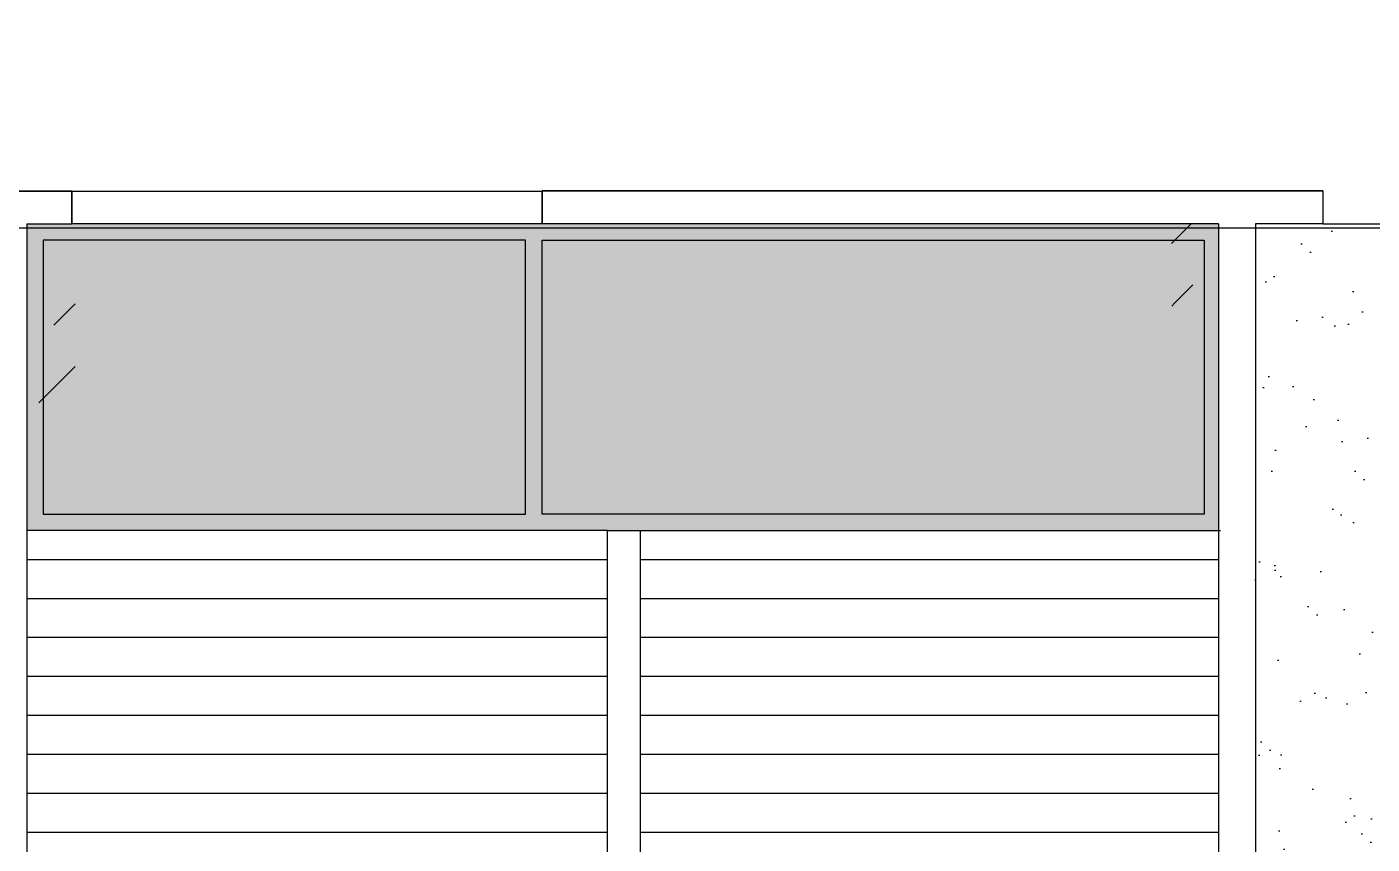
# Model space of a CAD drawing. Header units: millimetres. Extents: x -12551121 to 353735, y 112272 to 285506.
# Drawn here: x 92392 to 100618, y 131934 to 136930 of the extents above; entities that cross this region are included whole.
import ezdxf

# ---------------------------------------------------------------- set-up
doc = ezdxf.new("R2010")
doc.units = ezdxf.units.MM
doc.header["$MEASUREMENT"] = 0
for name, color, linetype in [('+AT9-HATCH', 8, 'Continuous'), ('+AT9_Hardscape', 1, 'Continuous'), ('SHEARWALL L9-L28', 4, 'Continuous')]:
    doc.layers.add(name, color=color, linetype=linetype)
doc.layers.add('WALL-FILL-1', color=9, linetype='Continuous', lineweight=9)
doc.layers.add('WALL-FILL-2', color=7, linetype='Continuous', lineweight=9)
pattern_1 = [(0, (-77530.08, 66999.22), (0, 238.125), [])]
pattern_2 = [(45, (4847680.4, 2641064.6), (-791.9596, 791.9596), []), (45, (4847680.4, 2642264.6), (-791.9596, 791.9596), [])]

# ---------------------------------------------------------------- blocks, each defined once
blk = doc.blocks.new('riser')
at = {"layer": 'WALL-FILL-1'}
h = blk.add_hatch(dxfattribs=at)
h.set_pattern_fill('FP_1', color=251, style=0, pattern_type=2)
h.set_pattern_definition(pattern_2)
h.paths.add_polyline_path([(14516.7, -71212.5), (14521.7, -71212.5), (14521.7, -70137.5), (14501.7, -70137.5), (14501.7, -71212.5), (14506.7, -71212.5)])
h = blk.add_hatch(dxfattribs=at)
h.set_pattern_fill('FP_1', color=251, style=0, pattern_type=2)
h.set_pattern_definition(pattern_2)
h.paths.add_polyline_path([(21246.7, -71217.5), (21246.7, -70137.5), (21226.7, -70137.5), (21228, -71217.5), (21231.7, -71217.5)])
h = blk.add_hatch(dxfattribs=at)
h.set_pattern_fill('FP_1', color=251, style=0, pattern_type=2)
h.set_pattern_definition(pattern_2)
h.paths.add_polyline_path([(22306.7, -70737.5), (22326.7, -70737.5), (22326.7, -70137.5), (22306.7, -70137.5), (22306.7, -70717.5)])
h = blk.add_hatch(dxfattribs=at)
h.set_pattern_fill('FP_1', color=251, style=0, pattern_type=2)
h.set_pattern_definition(pattern_2)
h.paths.add_polyline_path([(22306, -70737.5), (22306.7, -70737.5), (22306.7, -70717.5), (21726.7, -70717.5), (21726.7, -70737.5), (22196.7, -70737.5)])
h = blk.add_hatch(dxfattribs=at)
h.set_pattern_fill('FP_1', color=251, style=0, pattern_type=2)
h.set_pattern_definition(pattern_2)
h.paths.add_polyline_path([(14421.7, -71232.5), (14521.7, -71232.5), (14521.7, -71212.5), (14226.7, -71212.5), (14226.7, -71232.5), (14396.7, -71232.5)])
h = blk.add_hatch(dxfattribs=at)
h.set_pattern_fill('FP_1', color=251, style=0, pattern_type=2)
h.set_pattern_definition(pattern_2)
h.paths.add_polyline_path([(21363.4, -71237.5), (21526.7, -71235.4), (21526.7, -71217.5), (21226.7, -71217.5), (21228, -71237.5)])
at = {"layer": 'WALL-FILL-2'}
h = blk.add_hatch(dxfattribs=at)
h.set_pattern_fill('FP_1', color=251, style=0, pattern_type=2)
h.set_pattern_definition(pattern_2)
h.paths.add_polyline_path([(14396.7, -71102.5), (14501.7, -71102.5), (14501.7, -70137.5), (14391.7, -70137.5), (14391.7, -71102.5)])
h = blk.add_hatch(dxfattribs=at)
h.set_pattern_fill('FP_1', color=251, style=0, pattern_type=2)
h.set_pattern_definition(pattern_2)
h.paths.add_polyline_path([(21246.7, -71107.5), (21356.7, -71107.5), (21356.7, -70137.5), (21246.7, -70137.5), (21246.7, -71028.7)])
h = blk.add_hatch(dxfattribs=at)
h.set_pattern_fill('FP_1', color=251, style=0, pattern_type=2)
h.set_pattern_definition(pattern_2)
h.paths.add_polyline_path([(22196.7, -70717.5), (22306.7, -70717.5), (22306.7, -70137.5), (22196.7, -70137.5), (22196.7, -70607.5)])
h = blk.add_hatch(dxfattribs=at)
h.set_pattern_fill('FP_1', color=251, style=0, pattern_type=2)
h.set_pattern_definition(pattern_2)
h.paths.add_polyline_path([(22196.7, -70717.5), (22196.7, -70607.5), (21726.7, -70607.5), (21726.7, -70717.5), (22176.7, -70717.5)])
h = blk.add_hatch(dxfattribs=at)
h.set_pattern_fill('FP_1', color=251, style=0, pattern_type=2)
h.set_pattern_definition(pattern_2)
h.paths.add_polyline_path([(14396.7, -71212.5), (14501.7, -71212.5), (14501.7, -71102.5), (14226.7, -71102.5), (14226.7, -71212.5), (14391.7, -71212.5)])
h = blk.add_hatch(dxfattribs=at)
h.set_pattern_fill('FP_1', color=251, style=0, pattern_type=2)
h.set_pattern_definition(pattern_2)
h.paths.add_polyline_path([(21356.7, -71217.5), (21526.7, -71217.5), (21526.7, -71107.5), (21246.7, -71107.5), (21246.7, -71217.5)])

msp = doc.modelspace()

# ---------------------------------------------------------------- hatches: boundary and pattern name
at = {"layer": '+AT9-HATCH'}
h = msp.add_hatch(dxfattribs=at)
h.set_pattern_fill('GRAVEL', color=252, scale=15, angle=270)
h.set_pattern_definition([(138.0127875, (4877885.768, 2849010.615), (-3428.99999979, 3048.00000024), [51.258216, -5074.572546]), (94.969741, (4877847.668, 2849044.905), (381.000021705, -4571.99999819), [87.960708, -8708.107334]), (42.5104471, (4877840.048, 2849132.535), (-4190.99999854, -3810.00000161), [62.022228, -6140.20842]), (177.273689, (4877744.798, 2849281.125), (7619.99999996, -381.0000008), [80.100678, -7929.965614]), (202.83365418, (4877664.788, 2849284.935), (4571.999999933, 1905.00000016), [78.545055, -7775.971162]), (267.273689, (4877592.398, 2849254.455), (381.0000008, 7619.99999996), [80.100678, -7929.965614]), (307.69424047, (4877588.588, 2849174.445), (-3810.000000285, 4952.99999978), [105.92905, -10486.967297]), (342.25532837, (4877653.358, 2849090.625), (8381.99999977, -2667.000000717), [100.007928, -9900.78849]), (31.42956562, (4877748.608, 2849060.145), (4952.999999734, 3048.00000043), [80.37195, -7956.831855]), (85.2363583, (4877817.188, 2849102.055), (-381.00000066, -4190.99999994), [91.756992, -4496.090543]), (132.3974378, (4877824.808, 2849193.495), (-4191.00000016, 4571.999999854), [118.661688, -11747.515877]), (48.8140748, (4877740.988, 2848903.935), (2286.00000019, 2666.99999984), [40.50068, -4009.584874]), (81.4692344, (4877767.658, 2848934.415), (-761.999999136, -4953.000000133), [77.052297, -7628.19585]), (135, (4877779.1, 2849010.61), (-381, 5e-13), [53.8814, -484.933966]), (113.1985905, (4877824.81, 2849037.285), (761.99999987, -1905.00000005), [29.016198, -2872.593355]), (201.8014095, (4877813.38, 2849063.955), (1143, 381.0000001), [41.034843, -2010.712949]), (300.9637565, (4877775.28, 2849048.715), (761.99999996, -1143), [66.64795, -2154.944723]), (71.5650512, (4877809.57, 2848991.56), (-381, -762), [48.19307, -1156.634718]), (286.38954033, (4877813.378, 2849284.935), (1143, -3810), [67.5132, -6683.824]), (340.34617594, (4877832.428, 2849220.165), (-4190.99999995, 1524.00000014), [56.63984, -5607.332352]), (203.1985905, (4877885.77, 2848991.565), (1905.00000005, 761.99999987), [58.032015, -2843.577538]), (253.61045967, (4877832.428, 2848968.705), (1142.99999973, 3810.00000008), [67.5132, -6683.824]), (249.4439548, (4877577.158, 2849284.935), (762, 1905), [65.10528, -3190.160147]), (204.7751406, (4877554.298, 2849223.975), (4190.99999897, 1905.00000227), [54.550818, -5400.539007]), (336.8014095, (4877504.77, 2848987.755), (1905.00000005, -761.9999999), [58.032015, -2843.577538]), (287.35402464, (4877558.108, 2848964.895), (-1524.00000032, 4952.9999999), [63.86741, -6322.856397]), (339.4439548, (4877504.768, 2849174.445), (-1905, 762), [32.55264, -3222.712787]), (11.3099325, (4877504.77, 2849010.615), (1524, 381), [19.42719, -1923.299245]), (75.9637565, (4877523.82, 2849014.42), (-381, -1143), [78.545055, -1492.358188]), (96.00900596, (4877542.868, 2849090.625), (381.0000002, -3809.99999998), [72.79005, -7206.20473]), (213.6900675, (4877740.99, 2849048.71), (762, 381), [54.948582, -1318.766454]), (263.1572266, (4877695.268, 2849018.235), (-761.99999966, -6477.00000004), [95.933514, -9497.40136]), (330.9453959, (4877683.838, 2848922.985), (-2666.99999998, 1524.00000004), [39.226236, -3883.408848]), (360, (4877718.13, 2848903.93), (381, 381), [22.86, -358.14]), (30.25643716, (4877554.298, 2849098.245), (-2667.0000001, -1523.99999981), [52.930044, -5240.091116]), (318.0127875, (4877600.018, 2849124.915), (3428.99999978, -3048.00000025), [102.516432, -5023.31433]), (270, (4877676.2, 2849056.33), (381, -381), [99.06, -281.94]), (235.3048465, (4877676.218, 2848957.275), (-2666.99999794, -3810.00000144), [60.241434, -5963.897509]), (164.0546041, (4877641.93, 2848907.745), (-1524, 380.99999997), [55.474362, -2718.247506]), (117.64597536, (4877588.588, 2848922.985), (-3809.999999495, 7239.000000266), [90.321765, -8941.869663]), (85.42607874, (4877546.678, 2849002.995), (381, 4953), [95.55442, -9459.876968])])
h.paths.add_polyline_path([(95942.2, 133851.5), (96142.2, 133851.4), (99679.7, 133851.4), (99679.7, 135726.5), (95542.2, 135726.5), (92392.2, 135726.5), (92392.2, 133851.5), (95942.2, 133851.5)], is_closed=False)
h.paths.add_polyline_path([(95442.2, 135626.5), (95442.2, 133951.5), (92492.2, 133951.5), (92492.2, 135626.5)], flags=16)
h.paths.add_polyline_path([(95542.2, 135625.8), (99592.2, 135625.8), (99592.2, 133951.5), (95542.2, 133951.5)], flags=16)
h = msp.add_hatch(dxfattribs=at)
h.set_pattern_fill('AR-SAND', color=8, scale=300)
h.paths.add_polyline_path([(106492.2, 128501.5), (106492.2, 131451.3), (106492.2, 132051.5), (106492.2, 133151.5), (106492.2, 134651.5), (106492.2, 135726.5), (103017.2, 135726.5), (100317.2, 135726.5), (99904.7, 135726.5), (99904.7, 128501.4), (103017.2, 128501.5), (103017.2, 130101.5), (103242.2, 130101.5), (103242.2, 128501.4)])
h = msp.add_hatch(dxfattribs=at)
h.set_pattern_fill('LINE', color=8, scale=75)
h.set_pattern_definition(pattern_1)
h.paths.add_polyline_path([(95942.2, 133851.5), (92392.2, 133851.5), (92392.2, 131751.4), (94895.9, 131751.5), (94992.5, 131751.5), (95110.9, 131751.5), (95310.1, 131751.5), (95514.8, 131751.5), (95714.1, 131751.5), (95832.5, 131751.5), (95929.1, 131751.5), (95942.2, 131751.5), (95942.2, 133851.5)], is_closed=False)
h = msp.add_hatch(dxfattribs=at)
h.set_pattern_fill('LINE', color=8, scale=75)
h.set_pattern_definition(pattern_1)
h.paths.add_polyline_path([(96142.2, 133851.4), (96142.2, 131751.4), (99679.7, 131751.4), (99679.7, 133851.4)])
at = {"layer": '+AT9_Hardscape'}
h = msp.add_hatch(dxfattribs=at)
h.set_pattern_fill('CTYSQMK2', color=8, scale=30)
h.set_pattern_definition([(0, (84.85, 0), (360, 360), [550.293, -169.707]), (90, (0, 84.85), (-360, 360), [550.293, -169.707]), (45, (275.15, 360), (-360.0008, 360.0008), [120, -389.118]), (315, (275.15, 360), (360.0008, 360.0008), [120, -389.118]), (45, (360, 275.15), (-360.0008, 360.0008), [120, -389.118]), (315, (360, 444.85), (360.0008, 360.0008), [120, -389.118])])
h.paths.add_polyline_path([(95542.2, 135625.8), (95542.2, 133951.5), (99592.2, 133951.5), (99592.2, 135625.8)])
h.paths.add_polyline_path([(95442.2, 135626.5), (92492.2, 135626.5), (92492.2, 133951.5), (95442.2, 133951.5)])
h.paths.add_polyline_path([(86667.2, 154126.5), (89017.2, 154126.5), (89017.2, 156901.5), (89017.2, 158901.5), (89017.2, 160726.5), (83108.8, 160726.5, -0.368016), (82116.6, 159549.5, 0.400968), (81233.3, 158097.9, -0.502579), (81552.6, 157651.5), (82417.2, 157651.5), (82417.2, 157451.5), (81521.7, 157451.5, -0.260582), (81293.2, 156298.1, 0.568011), (81532.8, 155502.1, -0.431088), (82539.1, 154126.6), (84517.2, 154126.6), (84517.2, 154126.5), (85117.2, 154126.5), (86517.2, 154126.5), (86667.2, 154126.5)], is_closed=False)
h.paths.add_polyline_path([(81233.3, 158097.9, 0.100153), (81430.3, 157651.6), (81552.6, 157651.6, 0.502444), (81233.3, 158097.9)])
h.paths.add_polyline_path([(85238.3, 155441.1, -0.820638), (82804.8, 157160.3, 0.270102), (82860.7, 157858, -0.715586), (84551, 159394.8, 0.266542), (85807, 159525.6, -0.740066), (87167.1, 158124.3, 0.290314), (87254.2, 157054.8, -0.735985), (85608, 155514.1, 0.328819)], flags=16)
h.paths.add_polyline_path([(84920.4, 155759.8, -0.803232), (83202.8, 156946.4, 0.255579), (83271, 158043.2, -0.720238), (84347.4, 158993, 0.263731), (86036.3, 159136.8, -0.72447), (86771.4, 158338.6, 0.281381), (86863.5, 156827.1, -0.723695), (85820.3, 155911.1, 0.329551)], flags=0)
h.paths.add_polyline_path([(83417.2, 157651.5), (86517.2, 157651.5), (86517.2, 157451.5), (83417.2, 157451.5), (83417.2, 157651.5)], is_closed=False, flags=0)

# ---------------------------------------------------------------- linework, layer by layer
for p, q in [((95542.2, 135726.5), (94067.2, 135726.5)), ((95942.2, 133851.5, 0), (92392.2, 133851.5, 0))]:
    msp.add_line(p, q, dxfattribs=at)
for points in [[(92667.2, 135926.5), (95542.2, 135926.5), (95542.2, 135726.5), (92667.2, 135726.5)], [(79617.2, 135701.5), (106492.2, 135701.5), (106492.2, 127251.5), (79617.2, 127251.5)]]:
    msp.add_lwpolyline(points, close=True, dxfattribs=at)
msp.add_lwpolyline([(100317.2, 135726.5), (103017.2, 135726.5)], dxfattribs=at)
at = {"layer": '+AT9_Hardscape', "elevation": 0}
for points in [[(95442.2, 135626.5), (92492.2, 135626.5), (92492.2, 133951.5), (95442.2, 133951.5)], [(95542.2, 135625.8), (99592.2, 135625.8), (99592.2, 133951.5), (95542.2, 133951.5)]]:
    msp.add_lwpolyline(points, close=True, dxfattribs=at)
msp.add_lwpolyline([(96142.2, 133851.4), (99692.2, 133851.4)], dxfattribs=at)
at = {"layer": 'SHEARWALL L9-L28', "color": 1}
for p, q in [((86217.2, 135926.6, 0), (92667.2, 135926.6, 0)), ((86217.2, 135926.6, 0), (92667.2, 135926.6, 0)), ((86217.2, 135926.6, 0), (92667.2, 135926.6, 0)), ((86217.2, 135926.6, 0), (92667.2, 135926.6, 0)), ((86217.2, 135926.6, 0), (92667.2, 135926.6, 0)), ((86217.2, 135926.6, 0), (92667.2, 135926.6, 0)), ((86217.2, 135926.6, 0), (92667.2, 135926.6, 0)), ((86217.2, 135926.5), (92667.2, 135926.5)), ((86217.2, 135926.5, 0), (92667.2, 135926.5, 0)), ((86217.2, 135926.5, 0), (92667.2, 135926.5, 0)), ((86217.2, 135926.5, 0), (92667.2, 135926.5, 0)), ((86217.2, 135926.5, 0), (92667.2, 135926.5, 0)), ((86217.2, 135926.5, 0), (92667.2, 135926.5, 0)), ((86217.2, 135926.5, 0), (92667.2, 135926.5, 0)), ((92667.2, 135926.6, 0), (92667.2, 135726.6, 0)), ((92667.2, 135926.6, 0), (92667.2, 135726.6, 0)), ((92667.2, 135926.6, 0), (92667.2, 135726.6, 0)), ((92667.2, 135926.6, 0), (92667.2, 135726.6, 0)), ((92667.2, 135926.6, 0), (92667.2, 135726.6, 0)), ((92667.2, 135926.6, 0), (92667.2, 135726.6, 0)), ((92667.2, 135926.6, 0), (92667.2, 135726.6, 0)), ((92667.2, 135926.5), (92667.2, 135726.5)), ((92667.2, 135926.5, 0), (92667.2, 135726.5, 0)), ((92667.2, 135926.5, 0), (92667.2, 135726.5, 0)), ((92667.2, 135926.5, 0), (92667.2, 135726.5, 0)), ((92667.2, 135926.5, 0), (92667.2, 135726.5, 0)), ((92667.2, 135926.5, 0), (92667.2, 135726.5, 0)), ((92667.2, 135926.5, 0), (92667.2, 135726.5, 0)), ((95542.2, 135726.6, 0), (95542.2, 135926.6, 0)), ((100317.2, 135926.6, 0), (95542.2, 135926.6, 0)), ((95542.2, 135726.6, 0), (95542.2, 135926.6, 0)), ((100317.2, 135926.6, 0), (95542.2, 135926.6, 0)), ((95542.2, 135726.6, 0), (95542.2, 135926.6, 0)), ((100317.2, 135926.6, 0), (95542.2, 135926.6, 0)), ((95542.2, 135726.6, 0), (95542.2, 135926.6, 0)), ((100317.2, 135926.6, 0), (95542.2, 135926.6, 0)), ((95542.2, 135726.6, 0), (95542.2, 135926.6, 0)), ((100317.2, 135926.6, 0), (95542.2, 135926.6, 0)), ((95542.2, 135726.6, 0), (95542.2, 135926.6, 0)), ((100317.2, 135926.6, 0), (95542.2, 135926.6, 0)), ((95542.2, 135726.6, 0), (95542.2, 135926.6, 0)), ((100317.2, 135926.6, 0), (95542.2, 135926.6, 0)), ((95542.2, 135726.5), (95542.2, 135926.5)), ((100317.2, 135926.5), (95542.2, 135926.5)), ((95542.2, 135726.5, 0), (95542.2, 135926.5, 0)), ((100317.2, 135926.5, 0), (95542.2, 135926.5, 0)), ((95542.2, 135726.5, 0), (95542.2, 135926.5, 0)), ((100317.2, 135926.5, 0), (95542.2, 135926.5, 0)), ((95542.2, 135726.5, 0), (95542.2, 135926.5, 0)), ((100317.2, 135926.5, 0), (95542.2, 135926.5, 0)), ((95542.2, 135726.5, 0), (95542.2, 135926.5, 0)), ((100317.2, 135926.5, 0), (95542.2, 135926.5, 0)), ((95542.2, 135726.5, 0), (95542.2, 135926.5, 0)), ((100317.2, 135926.5, 0), (95542.2, 135926.5, 0)), ((95542.2, 135726.5, 0), (95542.2, 135926.5, 0)), ((100317.2, 135926.5, 0), (95542.2, 135926.5, 0)), ((100317.2, 135926.6, 0), (100317.2, 135726.6, 0)), ((100317.2, 135926.6, 0), (100317.2, 135726.6, 0)), ((100317.2, 135926.6, 0), (100317.2, 135726.6, 0)), ((100317.2, 135926.6, 0), (100317.2, 135726.6, 0)), ((100317.2, 135926.6, 0), (100317.2, 135726.6, 0)), ((100317.2, 135926.6, 0), (100317.2, 135726.6, 0)), ((100317.2, 135926.6, 0), (100317.2, 135726.6, 0)), ((100317.2, 135926.5), (100317.2, 135726.5)), ((100317.2, 135926.5, 0), (100317.2, 135726.5, 0)), ((100317.2, 135926.5, 0), (100317.2, 135726.5, 0)), ((100317.2, 135926.5, 0), (100317.2, 135726.5, 0)), ((100317.2, 135926.5, 0), (100317.2, 135726.5, 0)), ((100317.2, 135926.5, 0), (100317.2, 135726.5, 0)), ((100317.2, 135926.5, 0), (100317.2, 135726.5, 0)), ((92392.2, 135726.8, 0), (92392.2, 127251.6, 0)), ((92392.2, 135726.8, 0), (92392.2, 127251.6, 0)), ((92392.2, 135726.8, 0), (92392.2, 127251.6, 0)), ((92392.2, 135726.8, 0), (92392.2, 127251.6, 0)), ((92392.2, 135726.8, 0), (92392.2, 127251.6, 0)), ((92392.2, 135726.8, 0), (92392.2, 127251.6, 0)), ((92392.2, 135726.8, 0), (92392.2, 127251.6, 0)), ((92392.2, 135726.7), (92392.2, 127251.5)), ((92392.2, 135726.7, 0), (92392.2, 127251.5, 0)), ((92392.2, 135726.7, 0), (92392.2, 127251.5, 0)), ((92392.2, 135726.7, 0), (92392.2, 127251.5, 0)), ((92392.2, 135726.7, 0), (92392.2, 127251.5, 0)), ((92392.2, 135726.7, 0), (92392.2, 127251.5, 0)), ((92392.2, 135726.7, 0), (92392.2, 127251.5, 0)), ((92392.2, 135726.6, 0), (92667.2, 135726.6, 0)), ((92392.2, 135726.6, 0), (92667.2, 135726.6, 0)), ((92392.2, 135726.6, 0), (92667.2, 135726.6, 0)), ((92392.2, 135726.6, 0), (92667.2, 135726.6, 0)), ((92392.2, 135726.6, 0), (92667.2, 135726.6, 0)), ((92392.2, 135726.6, 0), (92667.2, 135726.6, 0)), ((92392.2, 135726.6, 0), (92667.2, 135726.6, 0)), ((92392.2, 135726.5), (92667.2, 135726.5)), ((92392.2, 135726.5, 0), (92667.2, 135726.5, 0)), ((92392.2, 135726.5, 0), (92667.2, 135726.5, 0)), ((92392.2, 135726.5, 0), (92667.2, 135726.5, 0)), ((92392.2, 135726.5, 0), (92667.2, 135726.5, 0)), ((92392.2, 135726.5, 0), (92667.2, 135726.5, 0)), ((92392.2, 135726.5, 0), (92667.2, 135726.5, 0)), ((99679.7, 135726.6, 0), (95542.2, 135726.6, 0)), ((99679.7, 135726.6, 0), (95542.2, 135726.6, 0)), ((99679.7, 135726.6, 0), (95542.2, 135726.6, 0)), ((99679.7, 135726.6, 0), (95542.2, 135726.6, 0)), ((99679.7, 135726.6, 0), (95542.2, 135726.6, 0)), ((99679.7, 135726.6, 0), (95542.2, 135726.6, 0)), ((99679.7, 135726.6, 0), (95542.2, 135726.6, 0)), ((99679.7, 135726.5), (95542.2, 135726.5)), ((99679.7, 135726.5, 0), (95542.2, 135726.5, 0)), ((99679.7, 135726.5, 0), (95542.2, 135726.5, 0)), ((99679.7, 135726.5, 0), (95542.2, 135726.5, 0)), ((99679.7, 135726.5, 0), (95542.2, 135726.5, 0)), ((99679.7, 135726.5, 0), (95542.2, 135726.5, 0)), ((99679.7, 135726.5, 0), (95542.2, 135726.5, 0)), ((99679.7, 135726.6, 0), (99679.7, 127251.6, 0)), ((99679.7, 135726.6, 0), (99679.7, 127251.6, 0)), ((99679.7, 135726.6, 0), (99679.7, 127251.6, 0)), ((99679.7, 135726.6, 0), (99679.7, 127251.6, 0)), ((99679.7, 135726.6, 0), (99679.7, 127251.6, 0)), ((99679.7, 135726.6, 0), (99679.7, 127251.6, 0)), ((99679.7, 135726.6, 0), (99679.7, 127251.6, 0)), ((99679.7, 135726.5), (99679.7, 127251.5)), ((99679.7, 135726.5, 0), (99679.7, 127251.5, 0)), ((99679.7, 135726.5, 0), (99679.7, 127251.5, 0)), ((99679.7, 135726.5, 0), (99679.7, 127251.5, 0)), ((99679.7, 135726.5, 0), (99679.7, 127251.5, 0)), ((99679.7, 135726.5, 0), (99679.7, 127251.5, 0)), ((99679.7, 135726.5, 0), (99679.7, 127251.5, 0)), ((99904.7, 135726.6, 0), (99904.7, 127251.6, 0)), ((100317.2, 135726.6, 0), (99904.7, 135726.6, 0)), ((99904.7, 135726.6, 0), (99904.7, 127251.6, 0)), ((100317.2, 135726.6, 0), (99904.7, 135726.6, 0)), ((99904.7, 135726.6, 0), (99904.7, 127251.6, 0)), ((100317.2, 135726.6, 0), (99904.7, 135726.6, 0)), ((99904.7, 135726.6, 0), (99904.7, 127251.6, 0)), ((100317.2, 135726.6, 0), (99904.7, 135726.6, 0)), ((99904.7, 135726.6, 0), (99904.7, 127251.6, 0)), ((100317.2, 135726.6, 0), (99904.7, 135726.6, 0)), ((99904.7, 135726.6, 0), (99904.7, 127251.6, 0)), ((100317.2, 135726.6, 0), (99904.7, 135726.6, 0)), ((99904.7, 135726.6, 0), (99904.7, 127251.6, 0)), ((100317.2, 135726.6, 0), (99904.7, 135726.6, 0)), ((99904.7, 135726.5), (99904.7, 127251.5)), ((100317.2, 135726.5), (99904.7, 135726.5)), ((99904.7, 135726.5, 0), (99904.7, 127251.5, 0)), ((100317.2, 135726.5, 0), (99904.7, 135726.5, 0)), ((99904.7, 135726.5, 0), (99904.7, 127251.5, 0)), ((100317.2, 135726.5, 0), (99904.7, 135726.5, 0)), ((99904.7, 135726.5, 0), (99904.7, 127251.5, 0)), ((100317.2, 135726.5, 0), (99904.7, 135726.5, 0)), ((99904.7, 135726.5, 0), (99904.7, 127251.5, 0)), ((100317.2, 135726.5, 0), (99904.7, 135726.5, 0)), ((99904.7, 135726.5, 0), (99904.7, 127251.5, 0)), ((100317.2, 135726.5, 0), (99904.7, 135726.5, 0)), ((99904.7, 135726.5, 0), (99904.7, 127251.5, 0)), ((100317.2, 135726.5, 0), (99904.7, 135726.5, 0)), ((95942.2, 127551.6, 0), (95942.2, 133851.6, 0)), ((95942.2, 133851.6, 0), (96142.2, 133851.6, 0)), ((95942.2, 127551.6, 0), (95942.2, 133851.6, 0)), ((95942.2, 133851.6, 0), (96142.2, 133851.6, 0)), ((95942.2, 127551.6, 0), (95942.2, 133851.6, 0)), ((95942.2, 133851.6, 0), (96142.2, 133851.6, 0)), ((95942.2, 127551.6, 0), (95942.2, 133851.6, 0)), ((95942.2, 133851.6, 0), (96142.2, 133851.6, 0)), ((95942.2, 127551.6, 0), (95942.2, 133851.6, 0)), ((95942.2, 133851.6, 0), (96142.2, 133851.6, 0)), ((95942.2, 127551.6, 0), (95942.2, 133851.6, 0)), ((95942.2, 133851.6, 0), (96142.2, 133851.6, 0)), ((95942.2, 127551.5, 0), (95942.2, 133851.5, 0)), ((95942.2, 133851.5, 0), (96142.2, 133851.5, 0)), ((95942.2, 127551.5), (95942.2, 133851.5)), ((95942.2, 133851.5), (96142.2, 133851.5)), ((95942.2, 127551.5, 0), (95942.2, 133851.5, 0)), ((95942.2, 133851.5, 0), (96142.2, 133851.5, 0)), ((95942.2, 127551.5, 0), (95942.2, 133851.5, 0)), ((95942.2, 133851.5, 0), (96142.2, 133851.5, 0)), ((95942.2, 127551.5, 0), (95942.2, 133851.5, 0)), ((95942.2, 133851.5, 0), (96142.2, 133851.5, 0)), ((95942.2, 127551.5, 0), (95942.2, 133851.5, 0)), ((95942.2, 133851.5, 0), (96142.2, 133851.5, 0)), ((95942.2, 127551.5, 0), (95942.2, 133851.5, 0)), ((95942.2, 133851.5, 0), (96142.2, 133851.5, 0)), ((95942.2, 127551.6, 0), (95942.2, 133851.5, 0)), ((95942.2, 133851.5, 0), (96142.2, 133851.5, 0)), ((96142.2, 133851.6, 0), (96142.2, 127551.6, 0)), ((96142.2, 133851.6, 0), (96142.2, 127551.6, 0)), ((96142.2, 133851.6, 0), (96142.2, 127551.6, 0)), ((96142.2, 133851.6, 0), (96142.2, 127551.6, 0)), ((96142.2, 133851.6, 0), (96142.2, 127551.6, 0)), ((96142.2, 133851.6, 0), (96142.2, 127551.6, 0)), ((96142.2, 133851.5, 0), (96142.2, 127551.5, 0)), ((96142.2, 133851.5), (96142.2, 127551.5)), ((96142.2, 133851.5, 0), (96142.2, 127551.5, 0)), ((96142.2, 133851.5, 0), (96142.2, 127551.5, 0)), ((96142.2, 133851.5, 0), (96142.2, 127551.5, 0)), ((96142.2, 133851.5, 0), (96142.2, 127551.5, 0)), ((96142.2, 133851.5, 0), (96142.2, 127551.5, 0)), ((96142.2, 133851.5, 0), (96142.2, 127551.6, 0))]:
    msp.add_line(p, q, dxfattribs=at)

# ---------------------------------------------------------------- block references
msp.add_blockref('riser', (78165.5, 205864, 0))

doc.saveas('drawing.dxf')
